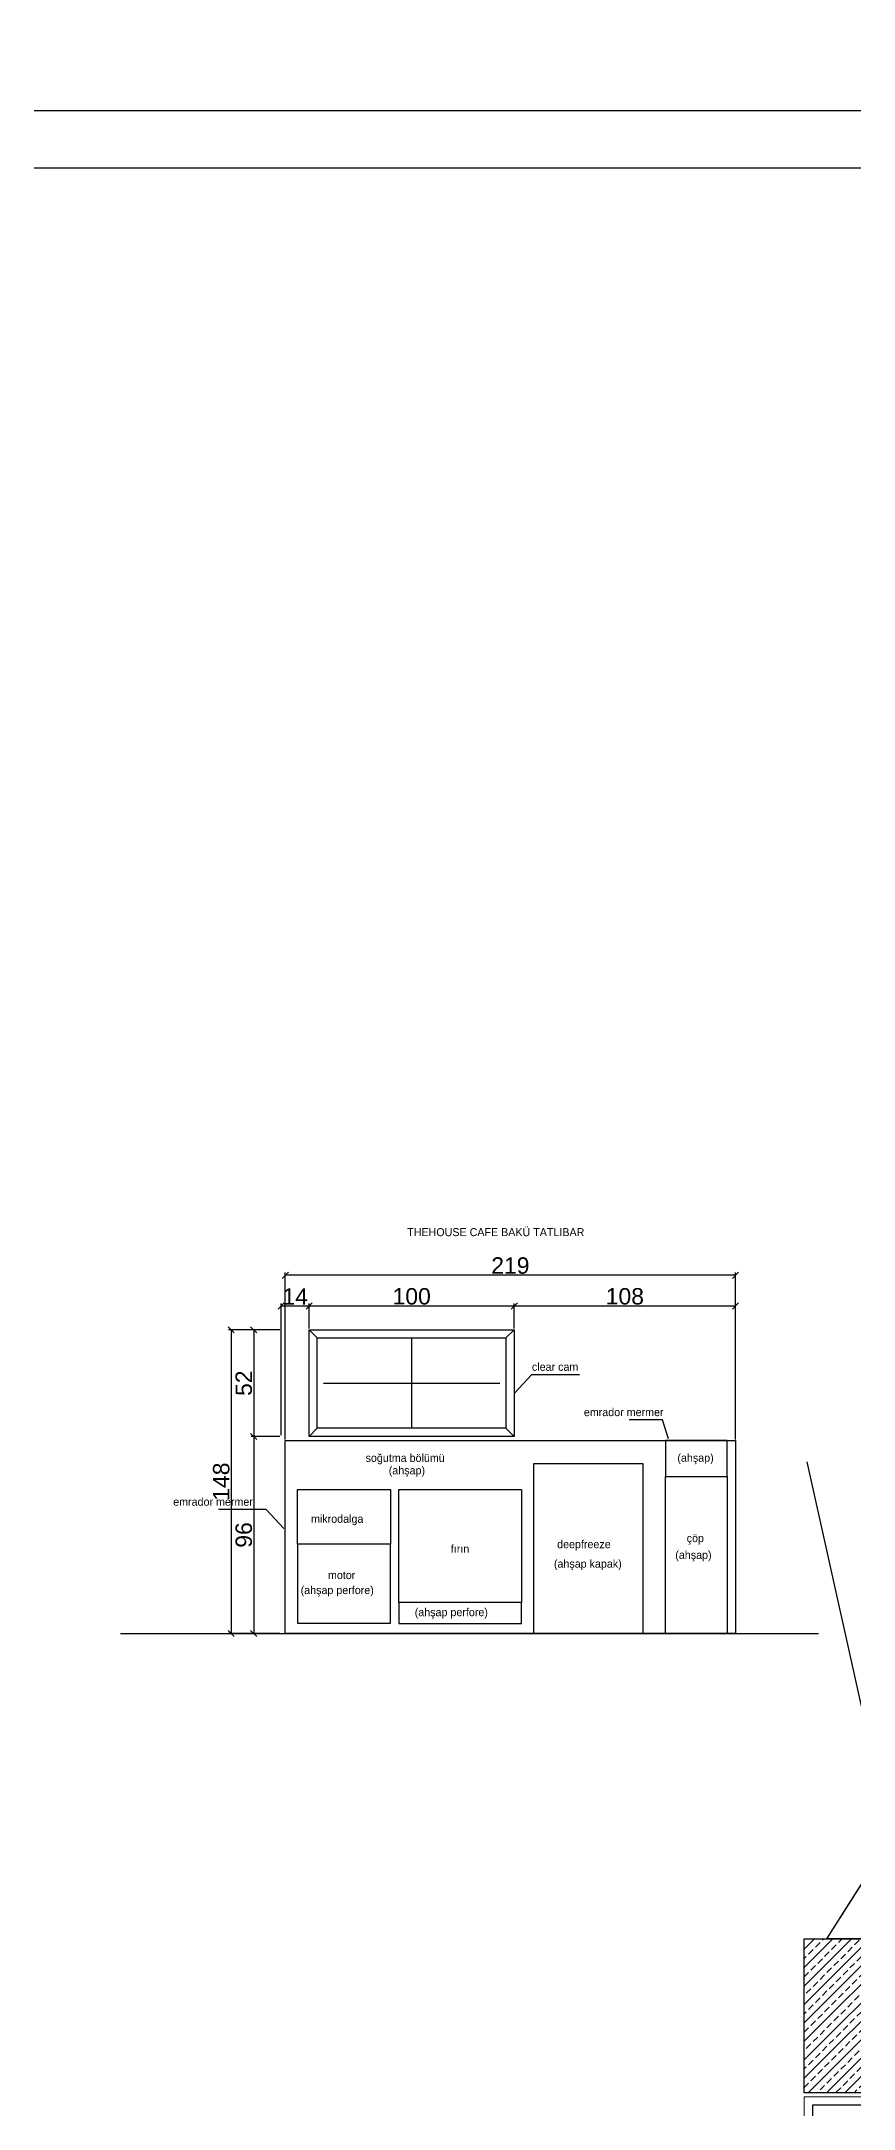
# Model space of a CAD drawing. Header units: centimetres. Extents: x 10243 to 22741, y 2279 to 4414.
# Drawn here: x 11900 to 12296, y 3264 to 4271 of the extents above; entities that cross this region are included whole.
import ezdxf

# ---------------------------------------------------------------- set-up
doc = ezdxf.new("R2010")
doc.units = ezdxf.units.CM
doc.header["$MEASUREMENT"] = 0
doc.layers.add('MUTFAKEKİPMAN', color=1, linetype='Continuous')
for name, color, linetype, lineweight in [('xxx_Auto_Betonarme', 6, 'Continuous', 30), ('xxx_Auto_Betonarme_Tarama', 222, 'Continuous', 30), ('xxx_Auto_Duvar_Duvar Plan Kesit', 7, 'Continuous', 30), ('xxx_Auto_Kaplama_Ahşap', 34, 'Continuous', 13)]:
    doc.layers.add(name, color=color, linetype=linetype, lineweight=lineweight)
doc.layers.add('xxx_Auto_Tefris_Tefris', color=7, linetype='Continuous', lineweight=15, true_color=0x666666)
doc.styles.get("Standard").update_dxf_attribs({"font": 'arial.ttf'})
doc.styles.add('TAKSİM', font='GOTHIC.TTF', dxfattribs={"height": 20})
doc.dimstyles.new('OLCU50', dxfattribs={"dimtxt": 8, "dimasz": 3, "dimexe": 1.25, "dimexo": 0.625, "dimtad": 1, "dimdec": 0, "dimtxsty": 'Standard', "dimblk": 'OBLIQUE', "dimcen": 2.5, "dimclrd": 256, "dimclre": 251, "dimclrt": 25, "dimadec": 0, "dimazin": 0, "dimtfac": 1, "dimtdec": 0, "dimtmove": 0, "dimatfit": 3, "dimldrblk": 'OBLIQUE', "dimfxl": 1, "dimarcsym": 0})

# ---------------------------------------------------------------- blocks, each defined once
blk = doc.blocks.new('_Oblique')
at = {"color": 0, "linetype": 'ByBlock', "lineweight": -2}
blk.add_line((-0.5, -0.5), (0.5, 0.5), dxfattribs=at)
blk = doc.blocks.new('*D110')
at = {"color": 251, "lineweight": -2, "ltscale": 5, "transparency": 16777216}
for p, q in [((12130.4, 3644), (12130.4, 3656.1)), ((12238.2, 3589.9), (12238.2, 3656.1))]:
    blk.add_line(p, q, dxfattribs=at)
at = {"lineweight": -2, "ltscale": 5, "transparency": 16777216}
blk.add_line((12238.2, 3654.9), (12130.4, 3654.9), dxfattribs=at)
at = {"layer": 'Defpoints', "color": 0, "ltscale": 5, "transparency": 16777216}
for p in [(12130.4, 3654.9), (12130.4, 3643.3), (12238.2, 3589.3)]:
    blk.add_point(p, dxfattribs=at)
at = {"lineweight": -2, "ltscale": 5, "transparency": 16777216, "xscale": 3, "yscale": 3, "zscale": 3, "rotation": 180}
blk.add_blockref('_Oblique', (12130.4, 3654.9), dxfattribs=at)
at = {"lineweight": -2, "ltscale": 5, "transparency": 16777216, "xscale": 3, "yscale": 3, "zscale": 3}
blk.add_blockref('_Oblique', (12238.2, 3654.9), dxfattribs=at)
at = {"color": 25, "ltscale": 5, "transparency": 16777216, "insert": (12184.3, 3659.6), "char_height": 8, "attachment_point": 5}
blk.add_mtext('108', dxfattribs=at)
blk = doc.blocks.new('*D111')
at = {"color": 251, "lineweight": -2, "ltscale": 5, "transparency": 16777216}
for p, q in [((12030.4, 3644), (12030.4, 3656.1)), ((12130.4, 3644), (12130.4, 3656.1))]:
    blk.add_line(p, q, dxfattribs=at)
at = {"lineweight": -2, "ltscale": 5, "transparency": 16777216}
blk.add_line((12130.4, 3654.9), (12030.4, 3654.9), dxfattribs=at)
at = {"layer": 'Defpoints', "color": 0, "ltscale": 5, "transparency": 16777216}
for p in [(12030.4, 3654.9), (12030.4, 3643.3), (12130.4, 3643.3)]:
    blk.add_point(p, dxfattribs=at)
at = {"lineweight": -2, "ltscale": 5, "transparency": 16777216, "xscale": 3, "yscale": 3, "zscale": 3, "rotation": 180}
blk.add_blockref('_Oblique', (12030.4, 3654.9), dxfattribs=at)
at = {"lineweight": -2, "ltscale": 5, "transparency": 16777216, "xscale": 3, "yscale": 3, "zscale": 3}
blk.add_blockref('_Oblique', (12130.4, 3654.9), dxfattribs=at)
at = {"color": 25, "ltscale": 5, "transparency": 16777216, "insert": (12080.4, 3659.6), "char_height": 8, "attachment_point": 5}
blk.add_mtext('100', dxfattribs=at)
blk = doc.blocks.new('*D112')
at = {"color": 251, "lineweight": -2, "ltscale": 5, "transparency": 16777216}
for p, q in [((12016.8, 3591.9), (12016.8, 3656.1)), ((12030.4, 3644), (12030.4, 3656.1))]:
    blk.add_line(p, q, dxfattribs=at)
at = {"lineweight": -2, "ltscale": 5, "transparency": 16777216}
blk.add_line((12030.4, 3654.9), (12016.8, 3654.9), dxfattribs=at)
at = {"layer": 'Defpoints', "color": 0, "ltscale": 5, "transparency": 16777216}
for p in [(12016.8, 3654.9), (12030.4, 3643.3), (12016.8, 3591.3)]:
    blk.add_point(p, dxfattribs=at)
at = {"lineweight": -2, "ltscale": 5, "transparency": 16777216, "xscale": 3, "yscale": 3, "zscale": 3, "rotation": 180}
blk.add_blockref('_Oblique', (12016.8, 3654.9), dxfattribs=at)
at = {"lineweight": -2, "ltscale": 5, "transparency": 16777216, "xscale": 3, "yscale": 3, "zscale": 3}
blk.add_blockref('_Oblique', (12030.4, 3654.9), dxfattribs=at)
at = {"color": 25, "ltscale": 5, "transparency": 16777216, "insert": (12023.6, 3659.5), "char_height": 8, "attachment_point": 5}
blk.add_mtext('14', dxfattribs=at)
blk = doc.blocks.new('*D107')
at = {"color": 251, "lineweight": -2, "ltscale": 5, "transparency": 16777216}
for p, q in [((12016.1, 3643.3), (12002.1, 3643.3)), ((12016.1, 3591.3), (12002.1, 3591.3))]:
    blk.add_line(p, q, dxfattribs=at)
at = {"lineweight": -2, "ltscale": 5, "transparency": 16777216}
blk.add_line((12003.4, 3643.3), (12003.4, 3591.3), dxfattribs=at)
at = {"layer": 'Defpoints', "color": 0, "ltscale": 5, "transparency": 16777216}
for p in [(12016.8, 3643.3), (12003.4, 3591.3), (12016.8, 3591.3)]:
    blk.add_point(p, dxfattribs=at)
at = {"lineweight": -2, "ltscale": 5, "transparency": 16777216, "xscale": 3, "yscale": 3, "zscale": 3}
for p, rotation in [((12003.4, 3643.3), 90), ((12003.4, 3591.3), 270)]:
    blk.add_blockref('_Oblique', p, dxfattribs=dict(at, rotation=rotation))
at = {"color": 25, "ltscale": 5, "transparency": 16777216, "insert": (11998.6, 3617.3), "char_height": 8, "attachment_point": 5, "rotation": 90}
blk.add_mtext('52', dxfattribs=at)
blk = doc.blocks.new('*D108')
at = {"color": 251, "lineweight": -2, "ltscale": 5, "transparency": 16777216}
for p, q in [((12016.1, 3591.3), (12002.1, 3591.3)), ((12016.1, 3495.3), (12002.1, 3495.3))]:
    blk.add_line(p, q, dxfattribs=at)
at = {"lineweight": -2, "ltscale": 5, "transparency": 16777216}
blk.add_line((12003.4, 3591.3), (12003.4, 3495.3), dxfattribs=at)
at = {"layer": 'Defpoints', "color": 0, "ltscale": 5, "transparency": 16777216}
for p in [(12016.8, 3591.3), (12003.4, 3495.3), (12016.8, 3495.3)]:
    blk.add_point(p, dxfattribs=at)
at = {"lineweight": -2, "ltscale": 5, "transparency": 16777216, "xscale": 3, "yscale": 3, "zscale": 3}
for p, rotation in [((12003.4, 3591.3), 90), ((12003.4, 3495.3), 270)]:
    blk.add_blockref('_Oblique', p, dxfattribs=dict(at, rotation=rotation))
at = {"color": 25, "ltscale": 5, "transparency": 16777216, "insert": (11998.6, 3543.3), "char_height": 8, "attachment_point": 5, "rotation": 90}
blk.add_mtext('96', dxfattribs=at)
blk = doc.blocks.new('*D109')
at = {"color": 251, "lineweight": -2, "ltscale": 5, "transparency": 16777216}
for p, q in [((12015.5, 3643.3), (11991.1, 3643.3)), ((12015.5, 3495.3), (11991.1, 3495.3))]:
    blk.add_line(p, q, dxfattribs=at)
at = {"lineweight": -2, "ltscale": 5, "transparency": 16777216}
blk.add_line((11992.4, 3643.3), (11992.4, 3495.3), dxfattribs=at)
at = {"layer": 'Defpoints', "color": 0, "ltscale": 5, "transparency": 16777216}
for p in [(12016.1, 3643.3), (11992.4, 3495.3), (12016.1, 3495.3)]:
    blk.add_point(p, dxfattribs=at)
at = {"lineweight": -2, "ltscale": 5, "transparency": 16777216, "xscale": 3, "yscale": 3, "zscale": 3}
for p, rotation in [((11992.4, 3643.3), 90), ((11992.4, 3495.3), 270)]:
    blk.add_blockref('_Oblique', p, dxfattribs=dict(at, rotation=rotation))
at = {"color": 25, "ltscale": 5, "transparency": 16777216, "insert": (11987.6, 3569.3), "char_height": 8, "attachment_point": 5, "rotation": 90}
blk.add_mtext('148', dxfattribs=at)
blk = doc.blocks.new('*D113')
at = {"color": 251, "lineweight": -2, "ltscale": 5, "transparency": 16777216}
for p, q in [((12018.8, 3589.9), (12018.8, 3671.2)), ((12238.2, 3589.9), (12238.2, 3671.2))]:
    blk.add_line(p, q, dxfattribs=at)
at = {"lineweight": -2, "ltscale": 5, "transparency": 16777216}
blk.add_line((12238.2, 3669.9), (12018.8, 3669.9), dxfattribs=at)
at = {"layer": 'Defpoints', "color": 0, "ltscale": 5, "transparency": 16777216}
for p in [(12018.8, 3669.9), (12018.8, 3589.3), (12238.2, 3589.3)]:
    blk.add_point(p, dxfattribs=at)
at = {"lineweight": -2, "ltscale": 5, "transparency": 16777216, "xscale": 3, "yscale": 3, "zscale": 3, "rotation": 180}
blk.add_blockref('_Oblique', (12018.8, 3669.9), dxfattribs=at)
at = {"lineweight": -2, "ltscale": 5, "transparency": 16777216, "xscale": 3, "yscale": 3, "zscale": 3}
blk.add_blockref('_Oblique', (12238.2, 3669.9), dxfattribs=at)
at = {"color": 25, "ltscale": 5, "transparency": 16777216, "insert": (12128.5, 3674.6), "char_height": 8, "attachment_point": 5}
blk.add_mtext('219', dxfattribs=at)

msp = doc.modelspace()

# ---------------------------------------------------------------- hatches: boundary and pattern name
at = {"layer": 'xxx_Auto_Betonarme_Tarama', "lineweight": 30}
h = msp.add_hatch(dxfattribs=at)
h.set_pattern_fill('ANSI33', color=256)
h.set_pattern_definition([(45, (-1187.576, 35142.5645), (-4.4901281, 4.4901281), []), (45, (-1183.0856, 35142.5645), (-4.4901281, 4.4901281), [3.175, -1.5875])])
h.paths.add_polyline_path([(12271.76, 3346.41), (12336.76, 3346.41), (12336.76, 3271.41), (12271.76, 3271.41)])

# ---------------------------------------------------------------- linework, layer by layer
at = {"color": 251, "ltscale": 5}
for p, q in [((12034.35, 3639.33), (12030.35, 3643.33)), ((12080.35, 3639.33), (12080.35, 3595.33)), ((12126.35, 3639.33), (12130.35, 3643.33)), ((12037.35, 3617.33), (12123.35, 3617.33)), ((12034.35, 3595.33), (12030.35, 3591.33)), ((12126.35, 3595.33), (12130.35, 3591.33))]:
    msp.add_line(p, q, dxfattribs=at)
at = {"ltscale": 5}
for p, q in [((12130.35, 3612.26), (12139, 3621.55)), ((12139, 3621.55), (12162.25, 3621.55)), ((12202.59, 3599.46), (12186.35, 3599.46)), ((12205.56, 3590.17), (12202.59, 3599.46)), ((12009.44, 3555.78), (11986.19, 3555.78)), ((12018.09, 3546.49), (12009.44, 3555.78)), ((11938.42, 3495.28), (12278.76, 3495.28))]:
    msp.add_line(p, q, dxfattribs=at)
for points in [[(10242.75, 2278.98), (13012.75, 2278.98), (13012.75, 4237.56), (10242.75, 4237.56)], [(10298.71, 2306.96), (12984.77, 2306.96), (12984.77, 4209.58), (10298.71, 4209.58)]]:
    msp.add_lwpolyline(points, close=True)
for points in [[(12030.35, 3643.33), (12130.35, 3643.33), (12130.35, 3591.28), (12030.35, 3591.28)], [(12018.76, 3589.28), (12238.19, 3589.28), (12238.19, 3495.28), (12018.76, 3495.28)], [(12234.23, 3589.28), (12204.19, 3589.28), (12204.19, 3571.82), (12234.23, 3571.82)], [(12139.89, 3578.2), (12193.04, 3578.2), (12193.04, 3495.28), (12139.89, 3495.28)], [(12204.19, 3571.82), (12234.19, 3571.82), (12234.19, 3495.28), (12204.19, 3495.28)], [(12070.09, 3538.81), (12024.77, 3538.81), (12024.77, 3565.4), (12070.09, 3565.4)], [(12074.09, 3565.4), (12133.89, 3565.4), (12133.89, 3510.4), (12074.09, 3510.4)], [(12070.09, 3538.81), (12024.77, 3538.81), (12024.77, 3500.27), (12070.09, 3500.27)], [(12133.89, 3510.4), (12074.09, 3510.4), (12074.09, 3500.14), (12133.89, 3500.14)]]:
    msp.add_lwpolyline(points, close=True, dxfattribs=at)
at = {"color": 251, "ltscale": 5}
msp.add_lwpolyline([(12034.35, 3639.33), (12126.35, 3639.33), (12126.35, 3595.33), (12034.35, 3595.33)], close=True, dxfattribs=at)
at = {"layer": 'MUTFAKEKİPMAN'}
msp.add_line((12368.55, 3149.06), (12273.24, 3578.98), dxfattribs=at)
msp.add_lwpolyline([(12343.01, 3265.41), (12275.76, 3265.41), (12275.76, 3195.99), (12343.01, 3195.99)], close=True, dxfattribs=at)
at = {"layer": 'xxx_Auto_Betonarme', "lineweight": 30}
msp.add_lwpolyline([(12271.76, 3346.41), (12336.76, 3346.41), (12336.76, 3271.41), (12271.76, 3271.41)], close=True, dxfattribs=at)
at = {"layer": 'xxx_Auto_Duvar_Duvar Plan Kesit', "lineweight": 30}
for points in [[(12282.76, 3346.41), (12869.57, 4271.38)], [(12336.76, 3321.41), (12336.76, 3346.41), (12282.76, 3346.41)]]:
    msp.add_lwpolyline(points, dxfattribs=at)
at = {"layer": 'xxx_Auto_Kaplama_Ahşap'}
for p, q in [((12339.01, 3269.41), (12271.76, 3269.41)), ((12271.76, 3269.41), (12271.76, 3146.91))]:
    msp.add_line(p, q, dxfattribs=at)
at = {"layer": 'xxx_Auto_Tefris_Tefris'}
msp.add_lwpolyline([(12289.11, 3356.41), (12415.06, 3554.95)], dxfattribs=at)

# ---------------------------------------------------------------- texts
at = {"style": 'TAKSİM'}
for s, p in [('THEHOUSE CAFE BAKÜ TATLIBAR', (12078.21, 3688.97)), ('clear cam ', (12139.01, 3623.33)), ('emrador mermer', (12164.33, 3601.24)), ('soğutma bölümü', (12057.94, 3578.93)), ('(ahşap)', (12209.91, 3579)), ('(ahşap)', (12069.23, 3572.87)), ('emrador mermer', (11964.17, 3557.56)), ('mikrodalga', (12031.34, 3549.24)), ('fırın', (12099.48, 3534.64)), ('deepfreeze', (12151.29, 3536.86)), ('çöp', (12214.44, 3539.82)), ('(ahşap kapak)', (12149.72, 3527.36)), ('(ahşap)', (12208.89, 3531.64)), ('(ahşap perfore)', (12026.28, 3514.5)), ('motor', (12039.59, 3521.81)), ('(ahşap perfore)', (12081.89, 3503.72))]:
    msp.add_text(s, height=3.9, dxfattribs=at).set_placement(p)

# ---------------------------------------------------------------- dimensions: what is measured, and where the dimension line sits
at = {"ltscale": 5}
for base, p1, p2, angle, picture, middle in [((12018.76, 3669.93), (12238.19, 3589.28), (12018.76, 3589.28), 180, '*D113', (12128.48, 3674.64)), ((12016.76, 3654.87), (12030.35, 3643.33), (12016.76, 3591.28), 180, '*D112', (12023.56, 3659.51)), ((12030.35, 3654.87), (12130.35, 3643.33), (12030.35, 3643.33), 180, '*D111', (12080.35, 3659.58)), ((12003.36, 3495.28), (12016.76, 3591.28), (12016.76, 3495.28), 90, '*D108', (11998.65, 3543.28))]:
    dim = msp.add_linear_dim(base=base, p1=p1, p2=p2, angle=angle, dimstyle='OLCU50', override={"dimtmove": 1}, dxfattribs=at)
    dim.commit()
    dim.dimension.update_dxf_attribs({"geometry": picture, "text_midpoint": middle})
for base, p1, p2, angle, picture, middle in [((12130.35, 3654.87), (12238.19, 3589.28), (12130.35, 3643.33), 180, '*D110', (12184.27, 3659.58)), ((11992.36, 3495.28), (12016.14, 3643.33), (12016.14, 3495.28), 90, '*D109', (11987.65, 3569.3)), ((12003.36, 3591.28), (12016.76, 3643.33), (12016.76, 3591.28), 90, '*D107', (11998.65, 3617.3))]:
    dim = msp.add_linear_dim(base=base, p1=p1, p2=p2, angle=angle, dimstyle='OLCU50', dxfattribs=at)
    dim.commit()
    dim.dimension.update_dxf_attribs({"geometry": picture, "text_midpoint": middle})

doc.saveas('drawing.dxf')
